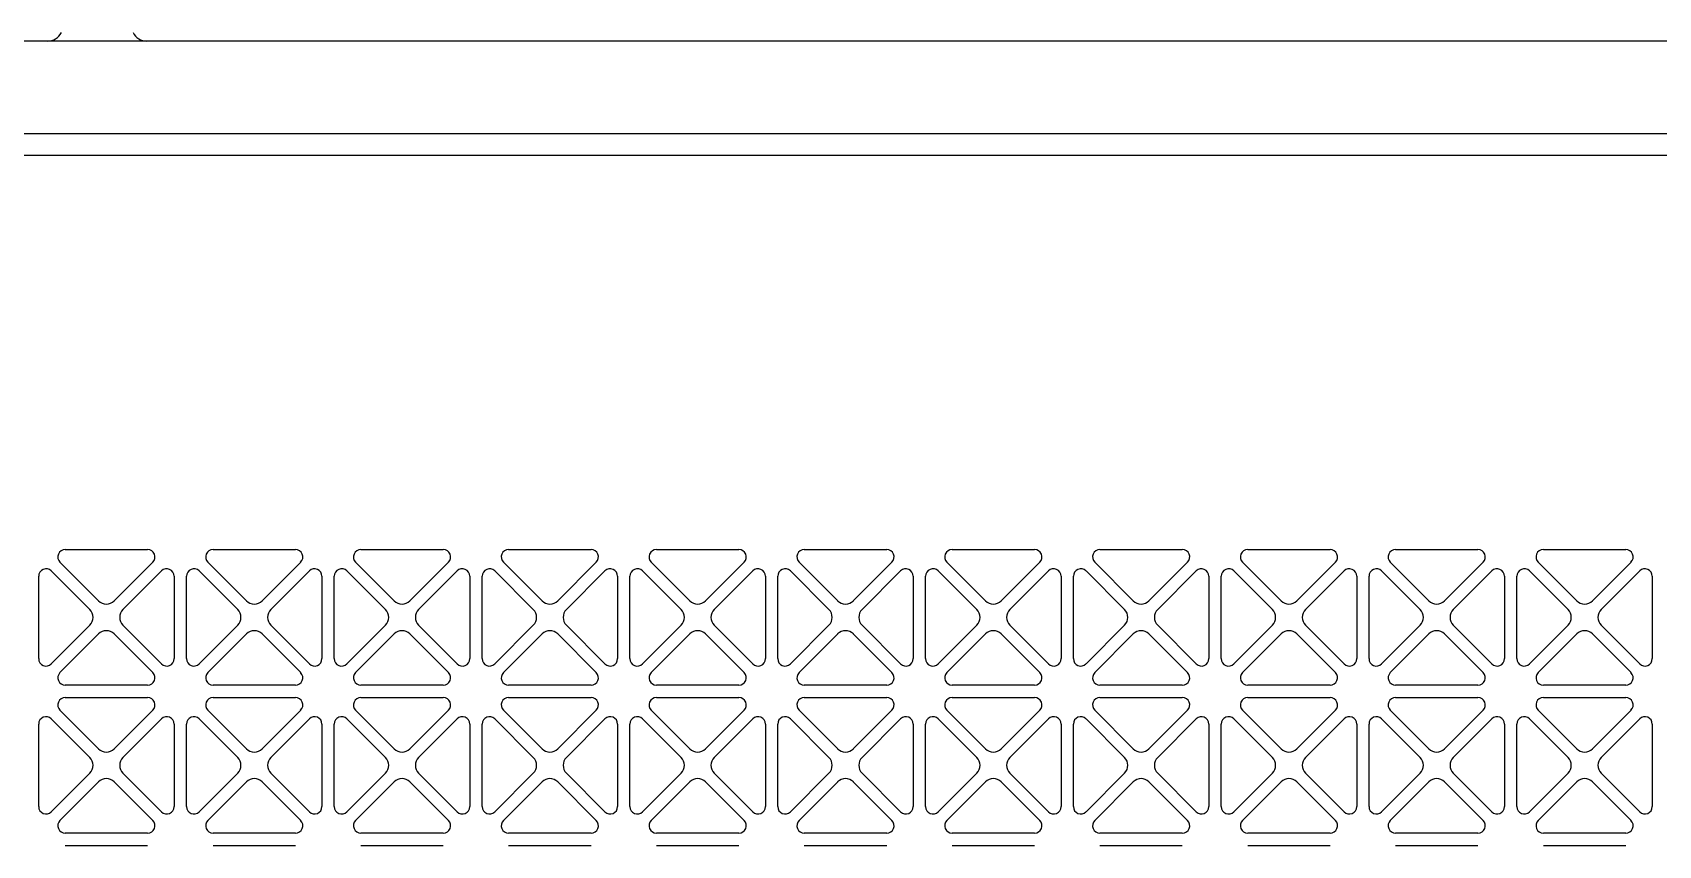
# Model space of a CAD drawing. Header units: millimetres. Extents: x 0 to 87554, y -20854 to 20404.
# Drawn here: x 49176.5 to 49440.5, y -3456.7 to -3324.8 of the extents above; entities that cross this region are included whole.
import ezdxf

# ---------------------------------------------------------------- set-up
doc = ezdxf.new("R2010")
doc.units = ezdxf.units.MM
doc.layers.get('0').update_dxf_attribs({"lineweight": 15})
for name, color, linetype in [('4215-12649_2_1_0', 7, 'Continuous'), ('4215-12661_1_0', 7, 'Continuous'), ('WANGKONG_0', 7, 'Continuous')]:
    doc.layers.add(name, color=color, linetype=linetype)

# ---------------------------------------------------------------- blocks, each defined once
blk = doc.blocks.new('e4tggg')
at = {"layer": '4215-12649_2_1_0', "color": 87, "linetype": 'Continuous'}
for p, q in [((555.31, 319.3), (-175.69, 319.3)), ((-175.69, 304.3), (555.31, 304.3))]:
    blk.add_line(p, q, dxfattribs=at)
for centre, start, end in [((31.75, 321.8), 270, 333.6122), ((47.87, 321.8), 206.3878, 270)]:
    blk.add_arc(centre, 2.5, start, end, dxfattribs=at)
at = {"layer": '4215-12661_1_0', "color": 87, "linetype": 'Continuous'}
blk.add_line((-167.69, 300.8), (546.31, 300.8), dxfattribs=at)
at = {"layer": 'WANGKONG_0', "color": 87, "linetype": 'Continuous'}
for p, q in [((34.62, 236.8), (48, 236.8)), ((58.62, 236.8), (72, 236.8)), ((82.62, 236.8), (96, 236.8)), ((106.62, 236.8), (120, 236.8)), ((130.62, 236.8), (144, 236.8)), ((154.62, 236.8), (168, 236.8)), ((178.62, 236.8), (192, 236.8)), ((202.62, 236.8), (216, 236.8)), ((226.62, 236.8), (240, 236.8)), ((250.62, 236.8), (264, 236.8)), ((274.62, 236.8), (288, 236.8)), ((30.31, 219.11), (30.31, 232.49)), ((32.36, 233.34), (38.62, 227.07)), ((40.04, 228.49), (33.77, 234.75)), ((48.85, 234.75), (42.58, 228.49)), ((44, 227.07), (50.26, 233.34)), ((52.31, 232.49), (52.31, 219.11)), ((54.31, 219.11), (54.31, 232.49)), ((56.36, 233.34), (62.62, 227.07)), ((64.04, 228.49), (57.77, 234.75)), ((72.85, 234.75), (66.58, 228.49)), ((68, 227.07), (74.26, 233.34)), ((76.31, 232.49), (76.31, 219.11)), ((78.31, 219.11), (78.31, 232.49)), ((80.36, 233.34), (86.62, 227.07)), ((88.04, 228.49), (81.77, 234.75)), ((96.85, 234.75), (90.58, 228.49)), ((92, 227.07), (98.26, 233.34)), ((100.31, 232.49), (100.31, 219.11)), ((102.31, 219.11), (102.31, 232.49)), ((104.36, 233.34), (110.62, 227.07)), ((112.04, 228.49), (105.77, 234.75)), ((120.85, 234.75), (114.58, 228.49)), ((116, 227.07), (122.26, 233.34)), ((124.31, 232.49), (124.31, 219.11)), ((126.31, 219.11), (126.31, 232.49)), ((128.36, 233.34), (134.62, 227.07)), ((136.04, 228.49), (129.77, 234.75)), ((144.85, 234.75), (138.58, 228.49)), ((140, 227.07), (146.26, 233.34)), ((148.31, 232.49), (148.31, 219.11)), ((150.31, 219.11), (150.31, 232.49)), ((152.36, 233.34), (158.62, 227.07)), ((160.04, 228.49), (153.77, 234.75)), ((168.85, 234.75), (162.58, 228.49)), ((164, 227.07), (170.26, 233.34)), ((172.31, 232.49), (172.31, 219.11)), ((174.31, 219.11), (174.31, 232.49)), ((176.36, 233.34), (182.62, 227.07)), ((184.04, 228.49), (177.77, 234.75)), ((192.85, 234.75), (186.58, 228.49)), ((188, 227.07), (194.26, 233.34)), ((196.31, 232.49), (196.31, 219.11)), ((198.31, 219.11), (198.31, 232.49)), ((200.36, 233.34), (206.62, 227.07)), ((208.04, 228.49), (201.77, 234.75)), ((216.85, 234.75), (210.58, 228.49)), ((212, 227.07), (218.26, 233.34)), ((220.31, 232.49), (220.31, 219.11)), ((222.31, 219.11), (222.31, 232.49)), ((224.36, 233.34), (230.62, 227.07)), ((232.04, 228.49), (225.77, 234.75)), ((240.85, 234.75), (234.58, 228.49)), ((236, 227.07), (242.26, 233.34)), ((244.31, 232.49), (244.31, 219.11)), ((246.31, 219.11), (246.31, 232.49)), ((248.36, 233.34), (254.62, 227.07)), ((256.04, 228.49), (249.77, 234.75)), ((264.85, 234.75), (258.58, 228.49)), ((260, 227.07), (266.26, 233.34)), ((268.31, 232.49), (268.31, 219.11)), ((270.31, 219.11), (270.31, 232.49)), ((272.36, 233.34), (278.62, 227.07)), ((280.04, 228.49), (273.77, 234.75)), ((288.85, 234.75), (282.58, 228.49)), ((284, 227.07), (290.26, 233.34)), ((292.31, 232.49), (292.31, 219.11)), ((38.62, 224.53), (32.36, 218.26)), ((50.26, 218.26), (44, 224.53)), ((62.62, 224.53), (56.36, 218.26)), ((74.26, 218.26), (68, 224.53)), ((86.62, 224.53), (80.36, 218.26)), ((98.26, 218.26), (92, 224.53)), ((110.62, 224.53), (104.36, 218.26)), ((122.26, 218.26), (116, 224.53)), ((134.62, 224.53), (128.36, 218.26)), ((146.26, 218.26), (140, 224.53)), ((158.62, 224.53), (152.36, 218.26)), ((170.26, 218.26), (164, 224.53)), ((182.62, 224.53), (176.36, 218.26)), ((194.26, 218.26), (188, 224.53)), ((206.62, 224.53), (200.36, 218.26)), ((218.26, 218.26), (212, 224.53)), ((230.62, 224.53), (224.36, 218.26)), ((242.26, 218.26), (236, 224.53)), ((254.62, 224.53), (248.36, 218.26)), ((266.26, 218.26), (260, 224.53)), ((278.62, 224.53), (272.36, 218.26)), ((290.26, 218.26), (284, 224.53)), ((33.77, 216.85), (40.04, 223.11)), ((42.58, 223.11), (48.85, 216.85)), ((57.77, 216.85), (64.04, 223.11)), ((66.58, 223.11), (72.85, 216.85)), ((81.77, 216.85), (88.04, 223.11)), ((90.58, 223.11), (96.85, 216.85)), ((105.77, 216.85), (112.04, 223.11)), ((114.58, 223.11), (120.85, 216.85)), ((129.77, 216.85), (136.04, 223.11)), ((138.58, 223.11), (144.85, 216.85)), ((153.77, 216.85), (160.04, 223.11)), ((162.58, 223.11), (168.85, 216.85)), ((177.77, 216.85), (184.04, 223.11)), ((186.58, 223.11), (192.85, 216.85)), ((201.77, 216.85), (208.04, 223.11)), ((210.58, 223.11), (216.85, 216.85)), ((225.77, 216.85), (232.04, 223.11)), ((234.58, 223.11), (240.85, 216.85)), ((249.77, 216.85), (256.04, 223.11)), ((258.58, 223.11), (264.85, 216.85)), ((273.77, 216.85), (280.04, 223.11)), ((282.58, 223.11), (288.85, 216.85)), ((48, 214.8), (34.62, 214.8)), ((72, 214.8), (58.62, 214.8)), ((96, 214.8), (82.62, 214.8)), ((120, 214.8), (106.62, 214.8)), ((144, 214.8), (130.62, 214.8)), ((168, 214.8), (154.62, 214.8)), ((192, 214.8), (178.62, 214.8)), ((216, 214.8), (202.62, 214.8)), ((240, 214.8), (226.62, 214.8)), ((264, 214.8), (250.62, 214.8)), ((288, 214.8), (274.62, 214.8)), ((34.62, 212.8), (48, 212.8)), ((58.62, 212.8), (72, 212.8)), ((82.62, 212.8), (96, 212.8)), ((106.62, 212.8), (120, 212.8)), ((130.62, 212.8), (144, 212.8)), ((154.62, 212.8), (168, 212.8)), ((178.62, 212.8), (192, 212.8)), ((202.62, 212.8), (216, 212.8)), ((226.62, 212.8), (240, 212.8)), ((250.62, 212.8), (264, 212.8)), ((274.62, 212.8), (288, 212.8)), ((32.36, 209.34), (38.62, 203.07)), ((40.04, 204.49), (33.77, 210.75)), ((48.85, 210.75), (42.58, 204.49)), ((44, 203.07), (50.26, 209.34)), ((56.36, 209.34), (62.62, 203.07)), ((64.04, 204.49), (57.77, 210.75)), ((72.85, 210.75), (66.58, 204.49)), ((68, 203.07), (74.26, 209.34)), ((80.36, 209.34), (86.62, 203.07)), ((88.04, 204.49), (81.77, 210.75)), ((96.85, 210.75), (90.58, 204.49)), ((92, 203.07), (98.26, 209.34)), ((104.36, 209.34), (110.62, 203.07)), ((112.04, 204.49), (105.77, 210.75)), ((120.85, 210.75), (114.58, 204.49)), ((116, 203.07), (122.26, 209.34)), ((128.36, 209.34), (134.62, 203.07)), ((136.04, 204.49), (129.77, 210.75)), ((144.85, 210.75), (138.58, 204.49)), ((140, 203.07), (146.26, 209.34)), ((152.36, 209.34), (158.62, 203.07)), ((160.04, 204.49), (153.77, 210.75)), ((168.85, 210.75), (162.58, 204.49)), ((164, 203.07), (170.26, 209.34)), ((176.36, 209.34), (182.62, 203.07)), ((184.04, 204.49), (177.77, 210.75)), ((192.85, 210.75), (186.58, 204.49)), ((188, 203.07), (194.26, 209.34)), ((200.36, 209.34), (206.62, 203.07)), ((208.04, 204.49), (201.77, 210.75)), ((216.85, 210.75), (210.58, 204.49)), ((212, 203.07), (218.26, 209.34)), ((224.36, 209.34), (230.62, 203.07)), ((232.04, 204.49), (225.77, 210.75)), ((240.85, 210.75), (234.58, 204.49)), ((236, 203.07), (242.26, 209.34)), ((248.36, 209.34), (254.62, 203.07)), ((256.04, 204.49), (249.77, 210.75)), ((264.85, 210.75), (258.58, 204.49)), ((260, 203.07), (266.26, 209.34)), ((272.36, 209.34), (278.62, 203.07)), ((280.04, 204.49), (273.77, 210.75)), ((288.85, 210.75), (282.58, 204.49)), ((284, 203.07), (290.26, 209.34)), ((30.31, 195.11), (30.31, 208.49)), ((52.31, 208.49), (52.31, 195.11)), ((54.31, 195.11), (54.31, 208.49)), ((76.31, 208.49), (76.31, 195.11)), ((78.31, 195.11), (78.31, 208.49)), ((100.31, 208.49), (100.31, 195.11)), ((102.31, 195.11), (102.31, 208.49)), ((124.31, 208.49), (124.31, 195.11)), ((126.31, 195.11), (126.31, 208.49)), ((148.31, 208.49), (148.31, 195.11)), ((150.31, 195.11), (150.31, 208.49)), ((172.31, 208.49), (172.31, 195.11)), ((174.31, 195.11), (174.31, 208.49)), ((196.31, 208.49), (196.31, 195.11)), ((198.31, 195.11), (198.31, 208.49)), ((220.31, 208.49), (220.31, 195.11)), ((222.31, 195.11), (222.31, 208.49)), ((244.31, 208.49), (244.31, 195.11)), ((246.31, 195.11), (246.31, 208.49)), ((268.31, 208.49), (268.31, 195.11)), ((270.31, 195.11), (270.31, 208.49)), ((292.31, 208.49), (292.31, 195.11)), ((38.62, 200.53), (32.36, 194.26)), ((33.77, 192.85), (40.04, 199.11)), ((42.58, 199.11), (48.85, 192.85)), ((50.26, 194.26), (44, 200.53)), ((62.62, 200.53), (56.36, 194.26)), ((57.77, 192.85), (64.04, 199.11)), ((66.58, 199.11), (72.85, 192.85)), ((74.26, 194.26), (68, 200.53)), ((86.62, 200.53), (80.36, 194.26)), ((81.77, 192.85), (88.04, 199.11)), ((90.58, 199.11), (96.85, 192.85)), ((98.26, 194.26), (92, 200.53)), ((110.62, 200.53), (104.36, 194.26)), ((105.77, 192.85), (112.04, 199.11)), ((114.58, 199.11), (120.85, 192.85)), ((122.26, 194.26), (116, 200.53)), ((134.62, 200.53), (128.36, 194.26)), ((129.77, 192.85), (136.04, 199.11)), ((138.58, 199.11), (144.85, 192.85)), ((146.26, 194.26), (140, 200.53)), ((158.62, 200.53), (152.36, 194.26)), ((153.77, 192.85), (160.04, 199.11)), ((162.58, 199.11), (168.85, 192.85)), ((170.26, 194.26), (164, 200.53)), ((182.62, 200.53), (176.36, 194.26)), ((177.77, 192.85), (184.04, 199.11)), ((186.58, 199.11), (192.85, 192.85)), ((194.26, 194.26), (188, 200.53)), ((206.62, 200.53), (200.36, 194.26)), ((201.77, 192.85), (208.04, 199.11)), ((210.58, 199.11), (216.85, 192.85)), ((218.26, 194.26), (212, 200.53)), ((230.62, 200.53), (224.36, 194.26)), ((225.77, 192.85), (232.04, 199.11)), ((234.58, 199.11), (240.85, 192.85)), ((242.26, 194.26), (236, 200.53)), ((254.62, 200.53), (248.36, 194.26)), ((249.77, 192.85), (256.04, 199.11)), ((258.58, 199.11), (264.85, 192.85)), ((266.26, 194.26), (260, 200.53)), ((278.62, 200.53), (272.36, 194.26)), ((273.77, 192.85), (280.04, 199.11)), ((282.58, 199.11), (288.85, 192.85)), ((290.26, 194.26), (284, 200.53)), ((48, 190.8), (34.62, 190.8)), ((72, 190.8), (58.62, 190.8)), ((96, 190.8), (82.62, 190.8)), ((120, 190.8), (106.62, 190.8)), ((144, 190.8), (130.62, 190.8)), ((168, 190.8), (154.62, 190.8)), ((192, 190.8), (178.62, 190.8)), ((216, 190.8), (202.62, 190.8)), ((240, 190.8), (226.62, 190.8)), ((264, 190.8), (250.62, 190.8)), ((288, 190.8), (274.62, 190.8)), ((34.62, 188.8), (48, 188.8)), ((58.62, 188.8), (72, 188.8)), ((82.62, 188.8), (96, 188.8)), ((106.62, 188.8), (120, 188.8)), ((130.62, 188.8), (144, 188.8)), ((154.62, 188.8), (168, 188.8)), ((178.62, 188.8), (192, 188.8)), ((202.62, 188.8), (216, 188.8)), ((226.62, 188.8), (240, 188.8)), ((250.62, 188.8), (264, 188.8)), ((274.62, 188.8), (288, 188.8))]:
    blk.add_line(p, q, dxfattribs=at)
for centre, radius, start, end in [((34.62, 235.6), 1.2, 90, 225), ((48, 235.6), 1.2, 315, 90), ((58.62, 235.6), 1.2, 90, 225), ((72, 235.6), 1.2, 315, 90), ((82.62, 235.6), 1.2, 90, 225), ((96, 235.6), 1.2, 315, 90), ((106.62, 235.6), 1.2, 90, 225), ((120, 235.6), 1.2, 315, 90), ((130.62, 235.6), 1.2, 90, 225), ((144, 235.6), 1.2, 315, 90), ((154.62, 235.6), 1.2, 90, 225), ((168, 235.6), 1.2, 315, 90), ((178.62, 235.6), 1.2, 90, 225), ((192, 235.6), 1.2, 315, 90), ((202.62, 235.6), 1.2, 90, 225), ((216, 235.6), 1.2, 315, 90), ((226.62, 235.6), 1.2, 90, 225), ((240, 235.6), 1.2, 315, 90), ((250.62, 235.6), 1.2, 90, 225), ((264, 235.6), 1.2, 315, 90), ((274.62, 235.6), 1.2, 90, 225), ((288, 235.6), 1.2, 315, 90), ((31.51, 232.49), 1.2, 45, 180), ((51.11, 232.49), 1.2, 0, 135), ((55.51, 232.49), 1.2, 45, 180), ((75.11, 232.49), 1.2, 0, 135), ((79.51, 232.49), 1.2, 45, 180), ((99.11, 232.49), 1.2, 0, 135), ((103.51, 232.49), 1.2, 45, 180), ((123.11, 232.49), 1.2, 0, 135), ((127.51, 232.49), 1.2, 45, 180), ((147.11, 232.49), 1.2, 0, 135), ((151.51, 232.49), 1.2, 45, 180), ((171.11, 232.49), 1.2, 0, 135), ((175.51, 232.49), 1.2, 45, 180), ((195.11, 232.49), 1.2, 0, 135), ((199.51, 232.49), 1.2, 45, 180), ((219.11, 232.49), 1.2, 0, 135), ((223.51, 232.49), 1.2, 45, 180), ((243.11, 232.49), 1.2, 0, 135), ((247.51, 232.49), 1.2, 45, 180), ((267.11, 232.49), 1.2, 0, 135), ((271.51, 232.49), 1.2, 45, 180), ((291.11, 232.49), 1.2, 0, 135), ((37.35, 225.8), 1.8, 315, 45), ((41.31, 229.76), 1.8, 225, 315), ((45.27, 225.8), 1.8, 135, 225), ((61.35, 225.8), 1.8, 315, 45), ((65.31, 229.76), 1.8, 225, 315), ((69.27, 225.8), 1.8, 135, 225), ((85.35, 225.8), 1.8, 315, 45), ((89.31, 229.76), 1.8, 225, 315), ((93.27, 225.8), 1.8, 135, 225), ((109.35, 225.8), 1.8, 315, 45), ((113.31, 229.76), 1.8, 225, 315), ((117.27, 225.8), 1.8, 135, 225), ((133.35, 225.8), 1.8, 315, 45), ((137.31, 229.76), 1.8, 225, 315), ((141.27, 225.8), 1.8, 135, 225), ((157.35, 225.8), 1.8, 315, 45), ((161.31, 229.76), 1.8, 225, 315), ((165.27, 225.8), 1.8, 135, 225), ((181.35, 225.8), 1.8, 315, 45), ((185.31, 229.76), 1.8, 225, 315), ((189.27, 225.8), 1.8, 135, 225), ((205.35, 225.8), 1.8, 315, 45), ((209.31, 229.76), 1.8, 225, 315), ((213.27, 225.8), 1.8, 135, 225), ((229.35, 225.8), 1.8, 315, 45), ((233.31, 229.76), 1.8, 225, 315), ((237.27, 225.8), 1.8, 135, 225), ((253.35, 225.8), 1.8, 315, 45), ((257.31, 229.76), 1.8, 225, 315), ((261.27, 225.8), 1.8, 135, 225), ((277.35, 225.8), 1.8, 315, 45), ((281.31, 229.76), 1.8, 225, 315), ((285.27, 225.8), 1.8, 135, 225), ((41.31, 221.84), 1.8, 45, 135), ((65.31, 221.84), 1.8, 45, 135), ((89.31, 221.84), 1.8, 45, 135), ((113.31, 221.84), 1.8, 45, 135), ((137.31, 221.84), 1.8, 45, 135), ((161.31, 221.84), 1.8, 45, 135), ((185.31, 221.84), 1.8, 45, 135), ((209.31, 221.84), 1.8, 45, 135), ((233.31, 221.84), 1.8, 45, 135), ((257.31, 221.84), 1.8, 45, 135), ((281.31, 221.84), 1.8, 45, 135), ((31.51, 219.11), 1.2, 180, 315), ((34.62, 216), 1.2, 135, 270), ((48, 216), 1.2, 270, 45), ((51.11, 219.11), 1.2, 225, 0), ((55.51, 219.11), 1.2, 180, 315), ((58.62, 216), 1.2, 135, 270), ((72, 216), 1.2, 270, 45), ((75.11, 219.11), 1.2, 225, 0), ((79.51, 219.11), 1.2, 180, 315), ((82.62, 216), 1.2, 135, 270), ((96, 216), 1.2, 270, 45), ((99.11, 219.11), 1.2, 225, 0), ((103.51, 219.11), 1.2, 180, 315), ((106.62, 216), 1.2, 135, 270), ((120, 216), 1.2, 270, 45), ((123.11, 219.11), 1.2, 225, 0), ((127.51, 219.11), 1.2, 180, 315), ((130.62, 216), 1.2, 135, 270), ((144, 216), 1.2, 270, 45), ((147.11, 219.11), 1.2, 225, 0), ((151.51, 219.11), 1.2, 180, 315), ((154.62, 216), 1.2, 135, 270), ((168, 216), 1.2, 270, 45), ((171.11, 219.11), 1.2, 225, 0), ((175.51, 219.11), 1.2, 180, 315), ((178.62, 216), 1.2, 135, 270), ((192, 216), 1.2, 270, 45), ((195.11, 219.11), 1.2, 225, 0), ((199.51, 219.11), 1.2, 180, 315), ((202.62, 216), 1.2, 135, 270), ((216, 216), 1.2, 270, 45), ((219.11, 219.11), 1.2, 225, 0), ((223.51, 219.11), 1.2, 180, 315), ((226.62, 216), 1.2, 135, 270), ((240, 216), 1.2, 270, 45), ((243.11, 219.11), 1.2, 225, 0), ((247.51, 219.11), 1.2, 180, 315), ((250.62, 216), 1.2, 135, 270), ((264, 216), 1.2, 270, 45), ((267.11, 219.11), 1.2, 225, 0), ((271.51, 219.11), 1.2, 180, 315), ((274.62, 216), 1.2, 135, 270), ((288, 216), 1.2, 270, 45), ((291.11, 219.11), 1.2, 225, 0), ((34.62, 211.6), 1.2, 90, 225), ((48, 211.6), 1.2, 315, 90), ((58.62, 211.6), 1.2, 90, 225), ((72, 211.6), 1.2, 315, 90), ((82.62, 211.6), 1.2, 90, 225), ((96, 211.6), 1.2, 315, 90), ((106.62, 211.6), 1.2, 90, 225), ((120, 211.6), 1.2, 315, 90), ((130.62, 211.6), 1.2, 90, 225), ((144, 211.6), 1.2, 315, 90), ((154.62, 211.6), 1.2, 90, 225), ((168, 211.6), 1.2, 315, 90), ((178.62, 211.6), 1.2, 90, 225), ((192, 211.6), 1.2, 315, 90), ((202.62, 211.6), 1.2, 90, 225), ((216, 211.6), 1.2, 315, 90), ((226.62, 211.6), 1.2, 90, 225), ((240, 211.6), 1.2, 315, 90), ((250.62, 211.6), 1.2, 90, 225), ((264, 211.6), 1.2, 315, 90), ((274.62, 211.6), 1.2, 90, 225), ((288, 211.6), 1.2, 315, 90), ((31.51, 208.49), 1.2, 45, 180), ((51.11, 208.49), 1.2, 0, 135), ((55.51, 208.49), 1.2, 45, 180), ((75.11, 208.49), 1.2, 0, 135), ((79.51, 208.49), 1.2, 45, 180), ((99.11, 208.49), 1.2, 0, 135), ((103.51, 208.49), 1.2, 45, 180), ((123.11, 208.49), 1.2, 0, 135), ((127.51, 208.49), 1.2, 45, 180), ((147.11, 208.49), 1.2, 0, 135), ((151.51, 208.49), 1.2, 45, 180), ((171.11, 208.49), 1.2, 0, 135), ((175.51, 208.49), 1.2, 45, 180), ((195.11, 208.49), 1.2, 0, 135), ((199.51, 208.49), 1.2, 45, 180), ((219.11, 208.49), 1.2, 0, 135), ((223.51, 208.49), 1.2, 45, 180), ((243.11, 208.49), 1.2, 0, 135), ((247.51, 208.49), 1.2, 45, 180), ((267.11, 208.49), 1.2, 0, 135), ((271.51, 208.49), 1.2, 45, 180), ((291.11, 208.49), 1.2, 0, 135), ((41.31, 205.76), 1.8, 225, 315), ((65.31, 205.76), 1.8, 225, 315), ((89.31, 205.76), 1.8, 225, 315), ((113.31, 205.76), 1.8, 225, 315), ((137.31, 205.76), 1.8, 225, 315), ((161.31, 205.76), 1.8, 225, 315), ((185.31, 205.76), 1.8, 225, 315), ((209.31, 205.76), 1.8, 225, 315), ((233.31, 205.76), 1.8, 225, 315), ((257.31, 205.76), 1.8, 225, 315), ((281.31, 205.76), 1.8, 225, 315), ((37.35, 201.8), 1.8, 315, 45), ((45.27, 201.8), 1.8, 135, 225), ((61.35, 201.8), 1.8, 315, 45), ((69.27, 201.8), 1.8, 135, 225), ((85.35, 201.8), 1.8, 315, 45), ((93.27, 201.8), 1.8, 135, 225), ((109.35, 201.8), 1.8, 315, 45), ((117.27, 201.8), 1.8, 135, 225), ((133.35, 201.8), 1.8, 315, 45), ((141.27, 201.8), 1.8, 135, 225), ((157.35, 201.8), 1.8, 315, 45), ((165.27, 201.8), 1.8, 135, 225), ((181.35, 201.8), 1.8, 315, 45), ((189.27, 201.8), 1.8, 135, 225), ((205.35, 201.8), 1.8, 315, 45), ((213.27, 201.8), 1.8, 135, 225), ((229.35, 201.8), 1.8, 315, 45), ((237.27, 201.8), 1.8, 135, 225), ((253.35, 201.8), 1.8, 315, 45), ((261.27, 201.8), 1.8, 135, 225), ((277.35, 201.8), 1.8, 315, 45), ((285.27, 201.8), 1.8, 135, 225), ((41.31, 197.84), 1.8, 45, 135), ((65.31, 197.84), 1.8, 45, 135), ((89.31, 197.84), 1.8, 45, 135), ((113.31, 197.84), 1.8, 45, 135), ((137.31, 197.84), 1.8, 45, 135), ((161.31, 197.84), 1.8, 45, 135), ((185.31, 197.84), 1.8, 45, 135), ((209.31, 197.84), 1.8, 45, 135), ((233.31, 197.84), 1.8, 45, 135), ((257.31, 197.84), 1.8, 45, 135), ((281.31, 197.84), 1.8, 45, 135), ((31.51, 195.11), 1.2, 180, 315), ((34.62, 192), 1.2, 135, 270), ((48, 192), 1.2, 270, 45), ((51.11, 195.11), 1.2, 225, 0), ((55.51, 195.11), 1.2, 180, 315), ((58.62, 192), 1.2, 135, 270), ((72, 192), 1.2, 270, 45), ((75.11, 195.11), 1.2, 225, 0), ((79.51, 195.11), 1.2, 180, 315), ((82.62, 192), 1.2, 135, 270), ((96, 192), 1.2, 270, 45), ((99.11, 195.11), 1.2, 225, 0), ((103.51, 195.11), 1.2, 180, 315), ((106.62, 192), 1.2, 135, 270), ((120, 192), 1.2, 270, 45), ((123.11, 195.11), 1.2, 225, 0), ((127.51, 195.11), 1.2, 180, 315), ((130.62, 192), 1.2, 135, 270), ((144, 192), 1.2, 270, 45), ((147.11, 195.11), 1.2, 225, 0), ((151.51, 195.11), 1.2, 180, 315), ((154.62, 192), 1.2, 135, 270), ((168, 192), 1.2, 270, 45), ((171.11, 195.11), 1.2, 225, 0), ((175.51, 195.11), 1.2, 180, 315), ((178.62, 192), 1.2, 135, 270), ((192, 192), 1.2, 270, 45), ((195.11, 195.11), 1.2, 225, 0), ((199.51, 195.11), 1.2, 180, 315), ((202.62, 192), 1.2, 135, 270), ((216, 192), 1.2, 270, 45), ((219.11, 195.11), 1.2, 225, 0), ((223.51, 195.11), 1.2, 180, 315), ((226.62, 192), 1.2, 135, 270), ((240, 192), 1.2, 270, 45), ((243.11, 195.11), 1.2, 225, 0), ((247.51, 195.11), 1.2, 180, 315), ((250.62, 192), 1.2, 135, 270), ((264, 192), 1.2, 270, 45), ((267.11, 195.11), 1.2, 225, 0), ((271.51, 195.11), 1.2, 180, 315), ((274.62, 192), 1.2, 135, 270), ((288, 192), 1.2, 270, 45), ((291.11, 195.11), 1.2, 225, 0)]:
    blk.add_arc(centre, radius, start, end, dxfattribs=at)

msp = doc.modelspace()

# ---------------------------------------------------------------- block references
at = {"lineweight": -3}
msp.add_blockref('e4tggg', (49147.147, -3645.479, 19235.731), dxfattribs=at)

doc.saveas('drawing.dxf')
